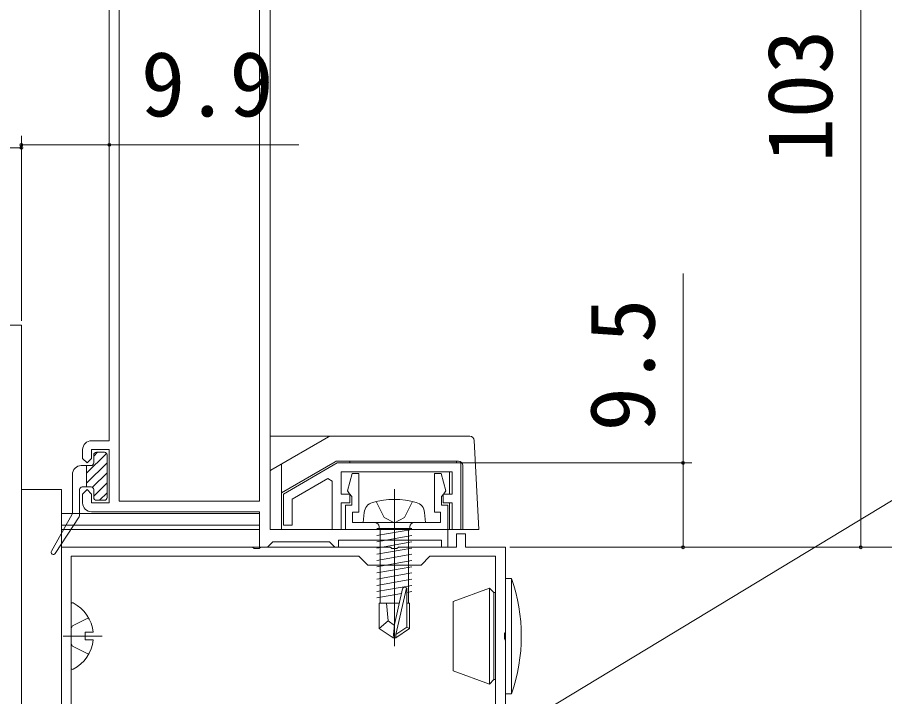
# Model space of a CAD drawing. Units: millimetres, scale not verified. Extents: x -1682 to -296, y -1188 to 1051.
# Drawn here: x -729.5 to -631.8, y -789.8 to -713.3 of the extents above; entities that cross this region are included whole.
import ezdxf
from ezdxf.enums import TextEntityAlignment as Align

# ---------------------------------------------------------------- set-up
doc = ezdxf.new("R2010")
doc.units = ezdxf.units.MM
doc.header["$LTSCALE"] = 4
doc.linetypes.add('CHAIN2', pattern=[12, 9, -1, 1, -1])
doc.linetypes.add('DASHED1', pattern=[1.8, 1.2, -0.6])
for name, color, linetype, lineweight in [('0-3_YKK_11', 7, 'Continuous', 9), ('0-4_YKK_12', 2, 'Continuous', 9), ('0-7_YKK_13', 4, 'Continuous', 9), ('0-8_YKK_D', 6, 'Continuous', 9)]:
    doc.layers.add(name, color=color, linetype=linetype, lineweight=lineweight)
doc.styles.add('ＭＳ ゴシック', font='')
doc.styles.get('ＭＳ ゴシック').set_extended_font_data('MS Gothic')

msp = doc.modelspace()

# ---------------------------------------------------------------- linework, layer by layer
at = {"layer": '0-3_YKK_11'}
for p, q in [((-701, -665.999), (-701, -770.999)), ((-719.1, -760.999), (-719.1, -681.199)), ((-718, -681.199), (-718, -767.799)), ((-718, -681.199), (-718, -767.799)), ((-702.2, -767.799), (-702.2, -681.199)), ((-777, -748), (-729, -748)), ((-729, -748), (-729, -825.5)), ((-721.1, -760.999), (-719.1, -760.999)), ((-722.1, -762.999), (-722.1, -761.999)), ((-721.1, -761.999), (-721.1, -762.999)), ((-719.1, -761.999), (-721.1, -761.999)), ((-719.1, -767.999), (-719.1, -761.999)), ((-721.6, -763.499), (-722.1, -762.999)), ((-721.1, -762.999), (-721.6, -763.499)), ((-693.441, -763.5), (-699.503, -767)), ((-679.503, -763.5), (-693.441, -763.5)), ((-679.503, -771), (-679.503, -763.5)), ((-693.003, -764.5), (-680.503, -764.5)), ((-693.003, -767), (-693.003, -764.5)), ((-680.503, -764.5), (-680.503, -767)), ((-698.503, -767.577), (-694.503, -765.268)), ((-694.503, -765.268), (-694.003, -765.556)), ((-694.003, -765.556), (-694.003, -771)), ((-692.289, -766.621), (-691.774, -764.699)), ((-691.774, -764.699), (-691, -764.699)), ((-691, -764.699), (-691, -769.049)), ((-682.5, -764.699), (-681.727, -764.699)), ((-682.5, -769.049), (-682.5, -764.699)), ((-681.727, -764.699), (-681.211, -766.621)), ((-722.1, -766.999), (-721.6, -766.499)), ((-721.6, -766.499), (-721.1, -766.999)), ((-722.1, -767.999), (-722.1, -766.999)), ((-721.1, -766.999), (-721.1, -767.999)), ((-699.503, -767), (-699.503, -770.5)), ((-692.003, -767), (-693.003, -767)), ((-692.05, -766.994), (-692.289, -766.621)), ((-691.8, -767.29), (-692.05, -766.994)), ((-692.003, -768), (-692.003, -767)), ((-691.8, -768.249), (-691.8, -767.29)), ((-681.451, -766.994), (-681.7, -767.29)), ((-681.7, -767.29), (-681.7, -768.249)), ((-681.503, -767), (-681.503, -768)), ((-680.503, -767), (-681.503, -767)), ((-681.211, -766.621), (-681.451, -766.994)), ((-721.1, -767.999), (-719.1, -767.999)), ((-718, -767.799), (-702.2, -767.799)), ((-698.503, -770.5), (-698.503, -767.577)), ((-693.003, -768), (-692.003, -768)), ((-693.003, -771), (-693.003, -768)), ((-692.5, -768.249), (-691.8, -768.249)), ((-692.5, -770.999), (-692.5, -768.249)), ((-681.7, -768.249), (-681, -768.249)), ((-681.503, -768), (-680.503, -768)), ((-681, -768.249), (-681, -770.999)), ((-680.503, -768), (-680.503, -771)), ((-702.2, -768.999), (-721.1, -768.999)), ((-702.2, -772.999), (-702.2, -768.999)), ((-691.7, -769.049), (-691.7, -770.199)), ((-691, -769.049), (-691.7, -769.049)), ((-681.8, -769.049), (-682.5, -769.049)), ((-681.8, -770.199), (-681.8, -769.049)), ((-691.7, -770.199), (-681.8, -770.199)), ((-701, -770.999), (-681, -770.999)), ((-699.503, -770.5), (-698.503, -770.5)), ((-694.003, -771), (-693.003, -771)), ((-681, -770.999), (-692.5, -770.999)), ((-681, -770.999), (-681, -772.999)), ((-680.503, -771), (-679.503, -771)), ((-700.7, -772.399), (-701, -772.699)), ((-694.3, -772.399), (-700.7, -772.399)), ((-694, -772.699), (-694.3, -772.399)), ((-693.3, -772.199), (-693.3, -772.999)), ((-681.7, -772.199), (-693.3, -772.199)), ((-681.7, -772.999), (-681.7, -772.199)), ((-680, -771.499), (-679, -771.499)), ((-680, -772.999), (-680, -771.499)), ((-679, -771.499), (-679, -772.999)), ((-724.5, -772.999), (-702.959, -772.999)), ((-724.5, -797.999), (-724.5, -772.999)), ((-702.959, -772.999), (-702.775, -773.119)), ((-702.775, -773.119), (-702.226, -773.119)), ((-702.226, -773.119), (-702.042, -772.999)), ((-701.3, -772.999), (-702.2, -772.999)), ((-702.042, -772.999), (-687.458, -772.999)), ((-701, -772.699), (-701.3, -772.999)), ((-693.7, -772.999), (-694, -772.699)), ((-693.3, -772.999), (-693.7, -772.999)), ((-687.458, -772.999), (-687.275, -773.119)), ((-687.275, -773.119), (-686.725, -773.119)), ((-686.725, -773.119), (-686.541, -772.999)), ((-686.541, -772.999), (-680, -772.999)), ((-681, -772.999), (-681.7, -772.999)), ((-679, -772.999), (-674.5, -772.999)), ((-674.5, -772.999), (-674.5, -782.54)), ((-723.4, -773.999), (-691.001, -773.999)), ((-723.4, -796.999), (-723.4, -773.999)), ((-723.4, -773.999), (-691.001, -773.999)), ((-691.001, -773.999), (-690, -775)), ((-684, -775), (-682.998, -773.999)), ((-682.998, -773.999), (-675.601, -773.999)), ((-675.601, -773.999), (-675.601, -791.999)), ((-690, -775), (-684, -775)), ((-674.5, -782.54), (-674.62, -782.724)), ((-674.62, -782.724), (-674.62, -783.274)), ((-674.62, -783.274), (-674.5, -783.457)), ((-674.5, -783.457), (-674.5, -792.999))]:
    msp.add_line(p, q, dxfattribs=at)
for centre, start, end in [((-721.1, -761.999), 90, 179.99998), ((-721.1, -767.999), 180, 269.99998)]:
    msp.add_arc(centre, 1, start, end, dxfattribs=at)
at = {"layer": '0-4_YKK_12'}
for p, q in [((-702.217, -769.199), (-724.5, -769.199)), ((-702.2, -772.999), (-702.2, -769.299)), ((-702.2, -770.499), (-724.5, -770.499)), ((-702.2, -770.999), (-724.5, -770.999)), ((-702.2, -772.999), (-724.5, -772.999))]:
    msp.add_line(p, q, dxfattribs=at)
msp.add_lwpolyline([(-724.5, -772.999), (-724.5, -766.499), (-729, -766.499)], dxfattribs=at)
at = {"layer": '0-7_YKK_13'}
for p, q in [((-678.523, -760.5), (-701, -760.501)), ((-694.416, -760.568), (-700.922, -764.325)), ((-677.499, -770.999), (-678.024, -760.974)), ((-721.65, -764.656), (-719.411, -762.417)), ((-720.85, -762.734), (-720.415, -762.299)), ((-720.85, -763.499), (-720.85, -762.599)), ((-720.55, -762.299), (-719.65, -762.299)), ((-719.35, -762.599), (-719.35, -767.399)), ((-721.65, -765.779), (-719.35, -763.479)), ((-699.7, -766.852), (-693.664, -763.367)), ((-699.7, -771), (-699.7, -763.619)), ((-679.8, -763.299), (-693.414, -763.3)), ((-680.003, -763.5), (-680.003, -763.3)), ((-721.15, -763.799), (-722.25, -763.799)), ((-721.65, -766.199), (-721.65, -763.799)), ((-720.992, -766.244), (-719.35, -764.602)), ((-680.8, -767), (-680.8, -764.5)), ((-679.3, -763.799), (-679.3, -770.999)), ((-723.25, -769.121), (-723.25, -764.799)), ((-722.45, -769.409), (-722.45, -766.499)), ((-721.15, -766.199), (-722.15, -766.199)), ((-721.607, -766.199), (-721.65, -766.156)), ((-720.85, -767.224), (-719.35, -765.724)), ((-720.85, -767.399), (-720.85, -766.499)), ((-720.202, -767.699), (-719.35, -766.847)), ((-719.65, -767.699), (-720.55, -767.699)), ((-689.05, -767.835), (-688.145, -769.65)), ((-684.95, -767.835), (-685.855, -769.65)), ((-680.8, -770.999), (-680.8, -768)), ((-723.288, -769.267), (-725.618, -773.427)), ((-690.5, -770.199), (-690.402, -769.079)), ((-683.5, -770.199), (-683.598, -769.079)), ((-722.499, -769.574), (-725.191, -773.686)), ((-683.5, -770.199), (-690.5, -770.199)), ((-688.145, -769.65), (-687, -770.259)), ((-685.855, -769.65), (-687, -770.259)), ((-700.49, -771), (-677.499, -770.999)), ((-688.979, -770.986), (-688.485, -770.899)), ((-685.021, -770.899), (-688.979, -770.899)), ((-688.979, -771.686), (-685.021, -770.986)), ((-688.73, -770.699), (-688.73, -770.899)), ((-688.6, -779.299), (-688.6, -770.919)), ((-685.4, -779.299), (-685.4, -770.899)), ((-685.27, -770.699), (-685.27, -770.899)), ((-688.979, -772.386), (-685.021, -771.686)), ((-688.979, -773.086), (-685.021, -772.386)), ((-688.979, -773.786), (-685.021, -773.086)), ((-688.979, -774.486), (-685.021, -773.786)), ((-688.979, -775.186), (-685.021, -774.486)), ((-688.979, -775.886), (-685.021, -775.186)), ((-688.979, -776.586), (-685.021, -775.886)), ((-688.979, -777.286), (-685.021, -776.586)), ((-688.979, -777.986), (-685.021, -777.286)), ((-674.5, -776.499), (-673.8, -776.499)), ((-674.5, -776.499), (-674.5, -789.499)), ((-673.8, -789.499), (-673.8, -776.499)), ((-688.979, -778.686), (-686.205, -778.195)), ((-686.09, -777.692), (-687, -781.692)), ((-685.657, -777.589), (-686.85, -782.837)), ((-685.6, -777.747), (-685.6, -781.994)), ((-685.6, -778.088), (-685.021, -777.986)), ((-676.3, -777.599), (-675.8, -778.099)), ((-675.8, -787.899), (-675.8, -778.099)), ((-675.6, -778.099), (-675.8, -778.099)), ((-723.4, -786.594), (-723.4, -779.403)), ((-688.7, -779.299), (-688.7, -782.153)), ((-686.456, -779.299), (-688.7, -779.299)), ((-687.7, -781.299), (-687.9, -779.299)), ((-685.3, -779.299), (-685.6, -779.299)), ((-685.3, -779.299), (-685.3, -782.153)), ((-687.7, -781.299), (-688.7, -782.153)), ((-688.7, -782.153), (-687.15, -783.199)), ((-687, -781.8), (-687.7, -781.299)), ((-687, -781.692), (-687, -783.199)), ((-685.6, -781.994), (-686.85, -782.837)), ((-685.3, -782.153), (-686.85, -783.199)), ((-685.3, -782.153), (-685.6, -781.994)), ((-686.85, -782.837), (-686.85, -783.199)), ((-720.922, -783.424), (-721.8, -783.424)), ((-686.85, -783.199), (-687.15, -783.199)), ((-680.4, -786.906), (-676.3, -788.399)), ((-675.6, -787.899), (-675.8, -787.899)), ((-673.8, -789.499), (-674.5, -789.499))]:
    msp.add_line(p, q, dxfattribs=at)
at = {"layer": '0-7_YKK_13', "linetype": 'CHAIN2'}
for p, q in [((-687, -766.445), (-687, -784.124)), ((-719.9, -782.999), (-724.307, -782.999))]:
    msp.add_line(p, q, dxfattribs=at)
at = {"layer": '0-7_YKK_13', "linetype": 'DASHED1'}
for p, q in [((-721.434, -780.949), (-723.25, -781.854)), ((-723.4, -782.137), (-723.25, -781.854)), ((-723.4, -783.861), (-723.25, -784.144)), ((-721.434, -785.049), (-723.25, -784.144))]:
    msp.add_line(p, q, dxfattribs=at)
at = {"layer": '0-7_YKK_13'}
for points in [[(-680.003, -763.499), (-692.003, -763.5), (-692.003, -763.3)], [(-680.4, -786.906), (-680.4, -779.091), (-676.3, -777.599)], [(-675.8, -787.899), (-676.3, -788.399), (-676.3, -777.599)], [(-687, -781.692), (-687.15, -783.199), (-686.85, -783.199)], [(-720.922, -782.574), (-721.8, -782.574), (-721.8, -783.424)]]:
    msp.add_lwpolyline(points, dxfattribs=at)
for centre, radius, start, end in [((-694.166, -761.001), 0.5, 90.00337, 120.00337), ((-678.523, -761), 0.5, 3, 90.00337), ((-720.55, -762.599), 0.3, 90, 180), ((-719.65, -762.599), 0.3, 0, 90), ((-721.15, -763.499), 0.3, 270, 0), ((-693.414, -763.8), 0.5, 90.00337, 120.00337), ((-679.8, -763.799), 0.5, 0.00337, 90.00337), ((-722.25, -764.799), 1, 90, 180), ((-700.672, -764.758), 0.5, 120.00337, 130.94695), ((-722.15, -766.499), 0.3, 90, 180), ((-721.15, -766.499), 0.3, 0, 90), ((-720.55, -767.399), 0.3, 180, 270), ((-719.65, -767.399), 0.3, 270, 0), ((-689.107, -769.193), 1.3, 105.88084, 175), ((-687, -776.599), 9, 74.11914, 105.88084), ((-684.893, -769.193), 1.3, 5, 74.11914), ((-723.55, -769.121), 0.3, 330.74568, 0), ((-722.75, -769.409), 0.3, 326.79056, 0), ((-689.23, -770.699), 0.5, 0, 90), ((-684.77, -770.699), 0.5, 90, 180), ((-725.4, -773.549), 0.25, 151.47586, 326.79056), ((-692.714, -782.999), 20, 341.03442, 18.96556), ((-685.848, -777.747), 0.248, 0, 167.19095), ((-723.246, -779.403), 0.154, 62.71902, 180), ((-725.1, -782.999), 4.2, 5.80772, 62.71902), ((-725.1, -782.999), 4.2, 297.28096, 354.19226), ((-723.246, -786.594), 0.154, 180, 297.28096)]:
    msp.add_arc(centre, radius, start, end, dxfattribs=at)
at = {"layer": '0-8_YKK_D'}
for p, q in [((-634.5, -669.999), (-634.5, -772.999)), ((-729, -747.5), (-729, -726.668)), ((-729, -747.5), (-729, -727.001)), ((-719.1, -749.191), (-719.1, -726.668)), ((-1249, -728.001), (-729, -728.001)), ((-729, -727.668), (-719.1, -727.668)), ((-719.1, -727.668), (-697.75, -727.668)), ((-674.662, -794.178), (-570.933, -731.4)), ((-654.5, -763.5), (-654.5, -742.15)), ((-679.356, -763.5), (-653.5, -763.5)), ((-654.5, -772.999), (-654.5, -763.5)), ((-674, -772.999), (-633.5, -772.999)), ((-674, -772.999), (-613.5, -772.999)), ((-674, -772.999), (-593.5, -772.999)), ((-674, -772.999), (-653.5, -772.999)), ((-674, -772.999), (-593.5, -772.999))]:
    msp.add_line(p, q, dxfattribs=at)
for centre, start, end in [((-729, -727.668), 0, 180), ((-719.1, -727.668), 0, 180), ((-729, -727.668), 180, 0), ((-729, -728.001), 0, 180), ((-729, -728.001), 180, 0), ((-719.1, -727.668), 180, 0), ((-654.5, -763.5), 90, 270), ((-654.5, -763.5), 270, 90), ((-654.5, -772.999), 90, 270), ((-654.5, -772.999), 270, 90), ((-634.5, -772.999), 90, 270), ((-634.5, -772.999), 270, 90)]:
    msp.add_arc(centre, 0.159, start, end, dxfattribs=at)

# ---------------------------------------------------------------- texts
at = {"layer": '0-8_YKK_D', "color": 4, "style": 'ＭＳ ゴシック'}
for s, p in [('103', (-635.5, -729.659)), ('9.5', (-655.5, -759.95))]:
    msp.add_text(s, height=7.331, rotation=90, dxfattribs=at).set_placement(p, align=Align.BOTTOM_LEFT)
msp.add_text('9.9', height=7.331, dxfattribs=at).set_placement((-715.55, -726.668), align=Align.BOTTOM_LEFT)

doc.saveas('drawing.dxf')
